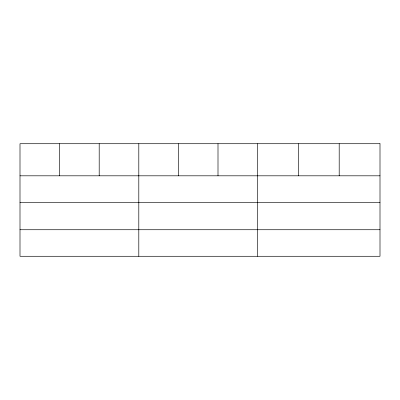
<?xml version="1.0" encoding="UTF-8"?>
<svg xmlns="http://www.w3.org/2000/svg" width="400" height="400" viewBox="0 0 400 400"><rect width="100%" height="100%" fill="white"/><g stroke="black" fill="none" stroke-linecap="round" stroke-linejoin="round"><path stroke-width="0.6" d="M20 175.81L380 175.81M20 202.365L380 202.365M20 229.73L380 229.73M339.2 143.715L339.2 175.81M298.4 143.715L298.4 175.81M257.6 143.715L257.6 256.285M218 143.715L218 175.81M178.4 143.715L178.4 175.81M138.8 143.715L138.8 256.285M99.2 143.715L99.2 175.81M59.6 143.715L59.6 175.81M380 143.715L20 143.715L20 256.285L380 256.285L380 143.715"/></g></svg>
